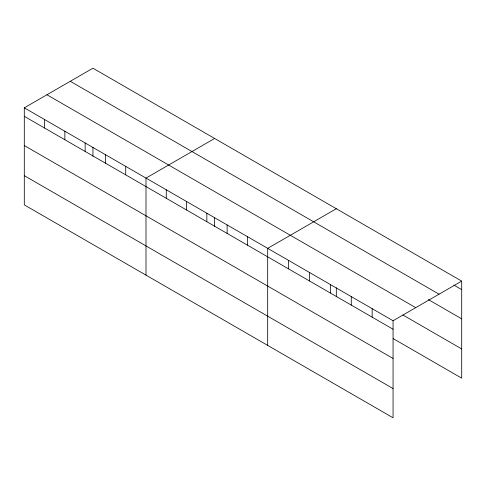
<?xml version="1.0" encoding="UTF-8"?>
<svg xmlns="http://www.w3.org/2000/svg" width="486" height="486" viewBox="0 0 486 486"><rect width="100%" height="100%" fill="white"/><g stroke="black" fill="none" stroke-linecap="round" stroke-linejoin="round"><path stroke-width="0.73" d="M24.3 107.831L393.065 320.736L393.065 417.79L24.3 204.885L24.3 107.831L92.935 68.21L461.7 281.115L461.7 378.169L393.131 338.578M214.63 138.467L145.994 178.095L145.994 275.149M336.318 208.725L267.683 248.352L267.683 345.406M393.065 320.736L461.7 281.115M453.863 285.075L461.7 289.601M70.288 81.284L439.052 294.188M428.397 299.601L461.7 318.828M46.948 94.758L415.712 307.662M402.93 315.007L461.7 348.942M24.3 116.324L393.065 329.229M24.3 145.551L393.065 358.455M24.3 175.659L393.065 388.563M372.167 308.671L372.167 317.164M351.275 296.612L351.275 305.099M336.318 287.791L336.318 296.788M330.377 284.547L330.377 293.034M309.479 272.482L309.479 280.969M288.581 260.417L288.581 268.904M247.404 236.639L247.404 245.132M227.12 224.933L227.12 233.42M214.63 217.534L214.63 226.525M206.842 213.22L206.842 221.713M186.557 201.514L186.557 210.001M166.273 189.801L166.273 198.288M125.71 166.382L125.71 174.869M105.426 154.676L105.426 163.162M92.935 147.276L92.935 156.267M85.147 142.963L85.147 151.45M64.863 131.25L64.863 139.743M44.584 119.544L44.584 128.031"/></g></svg>
